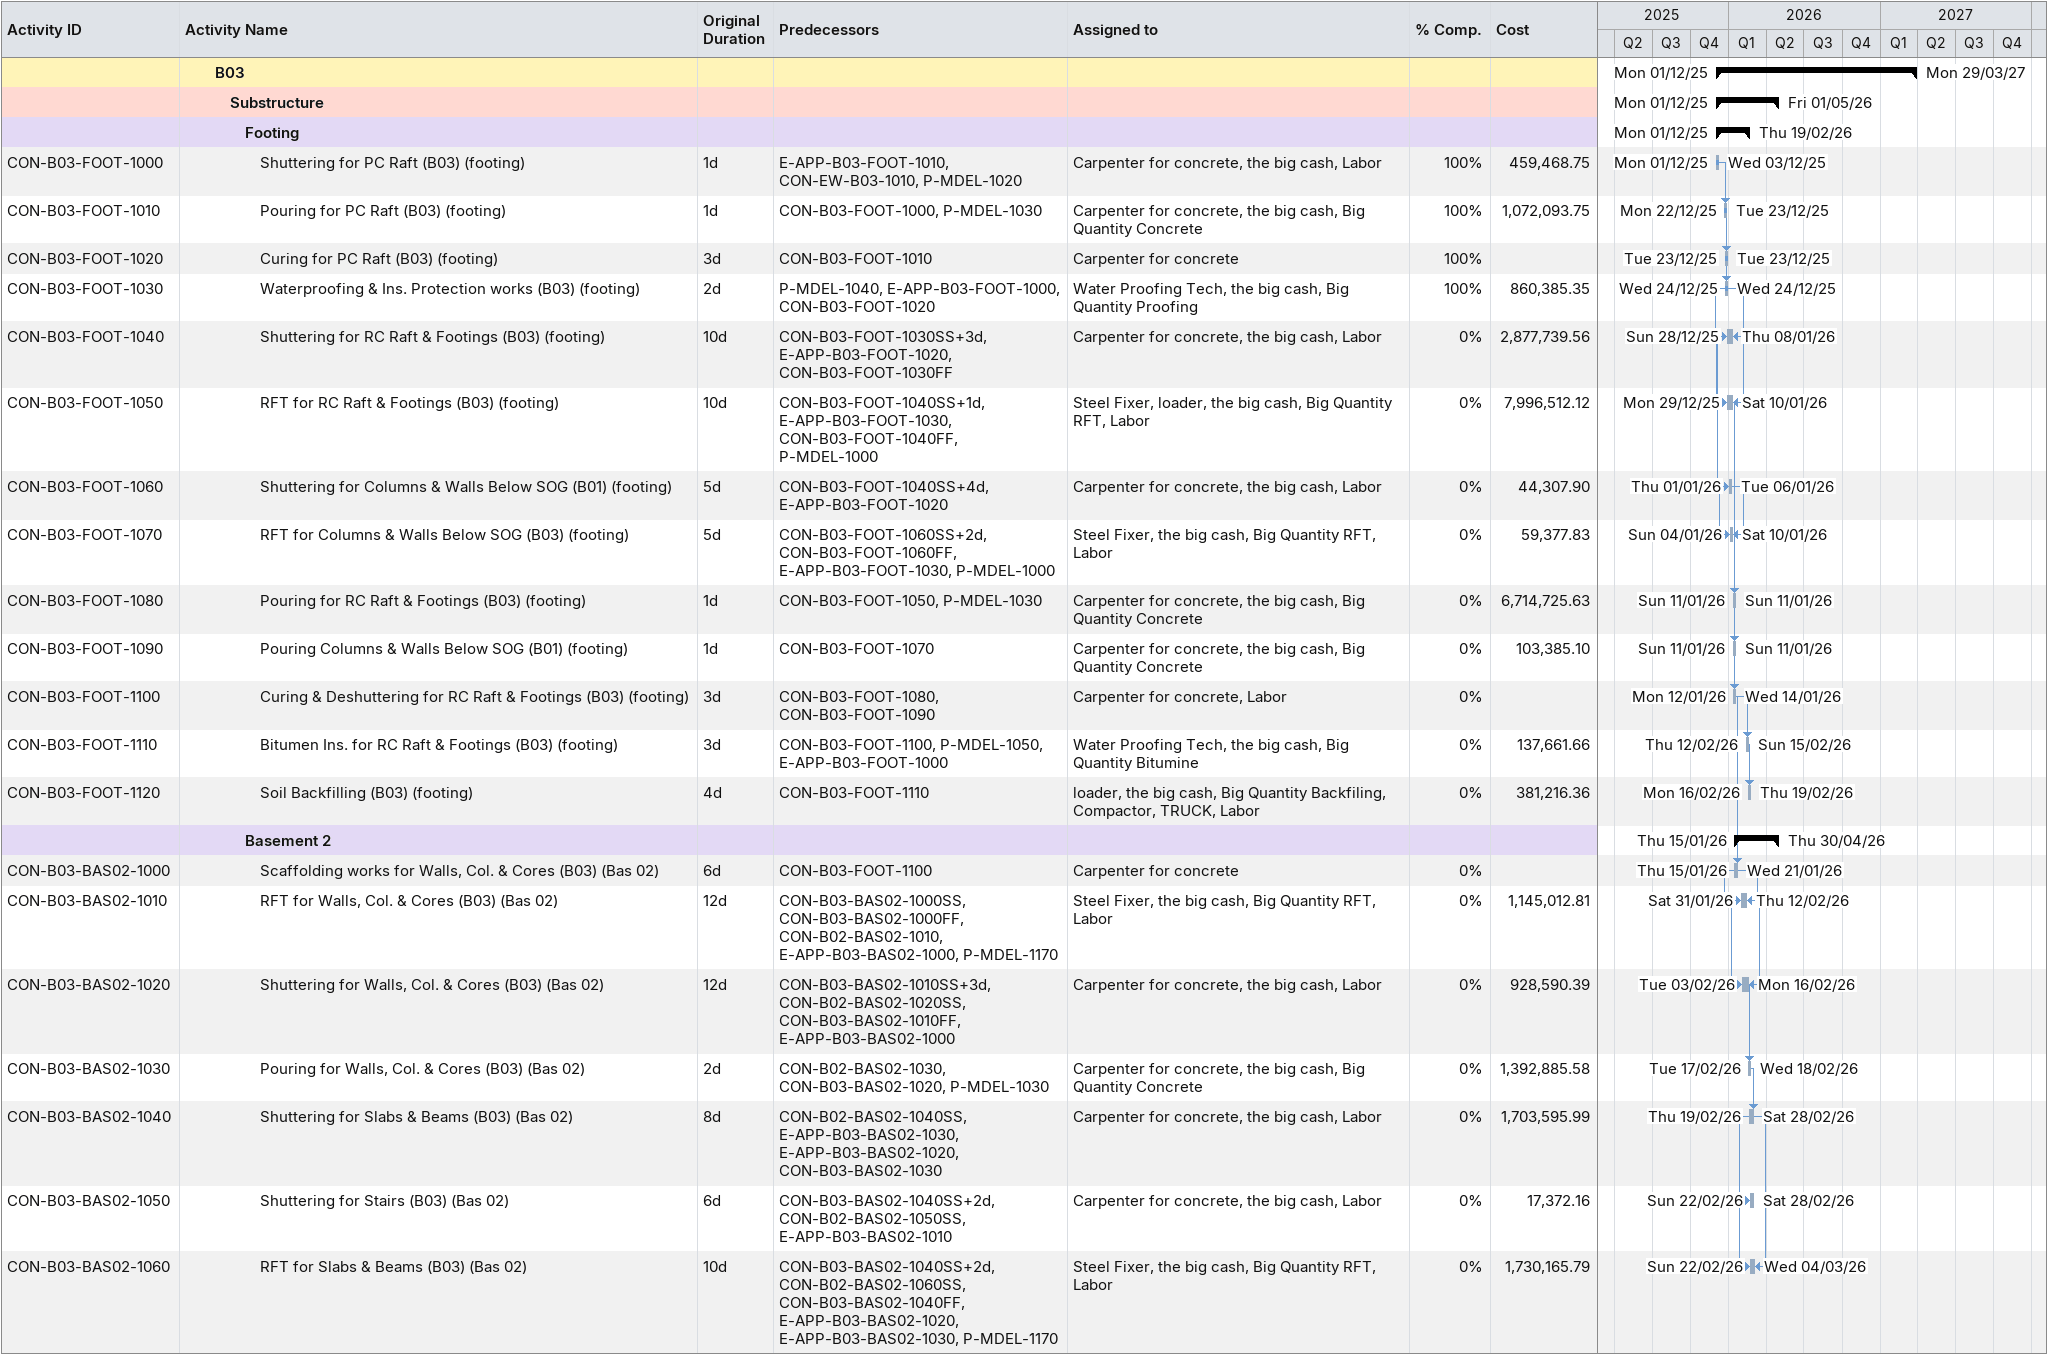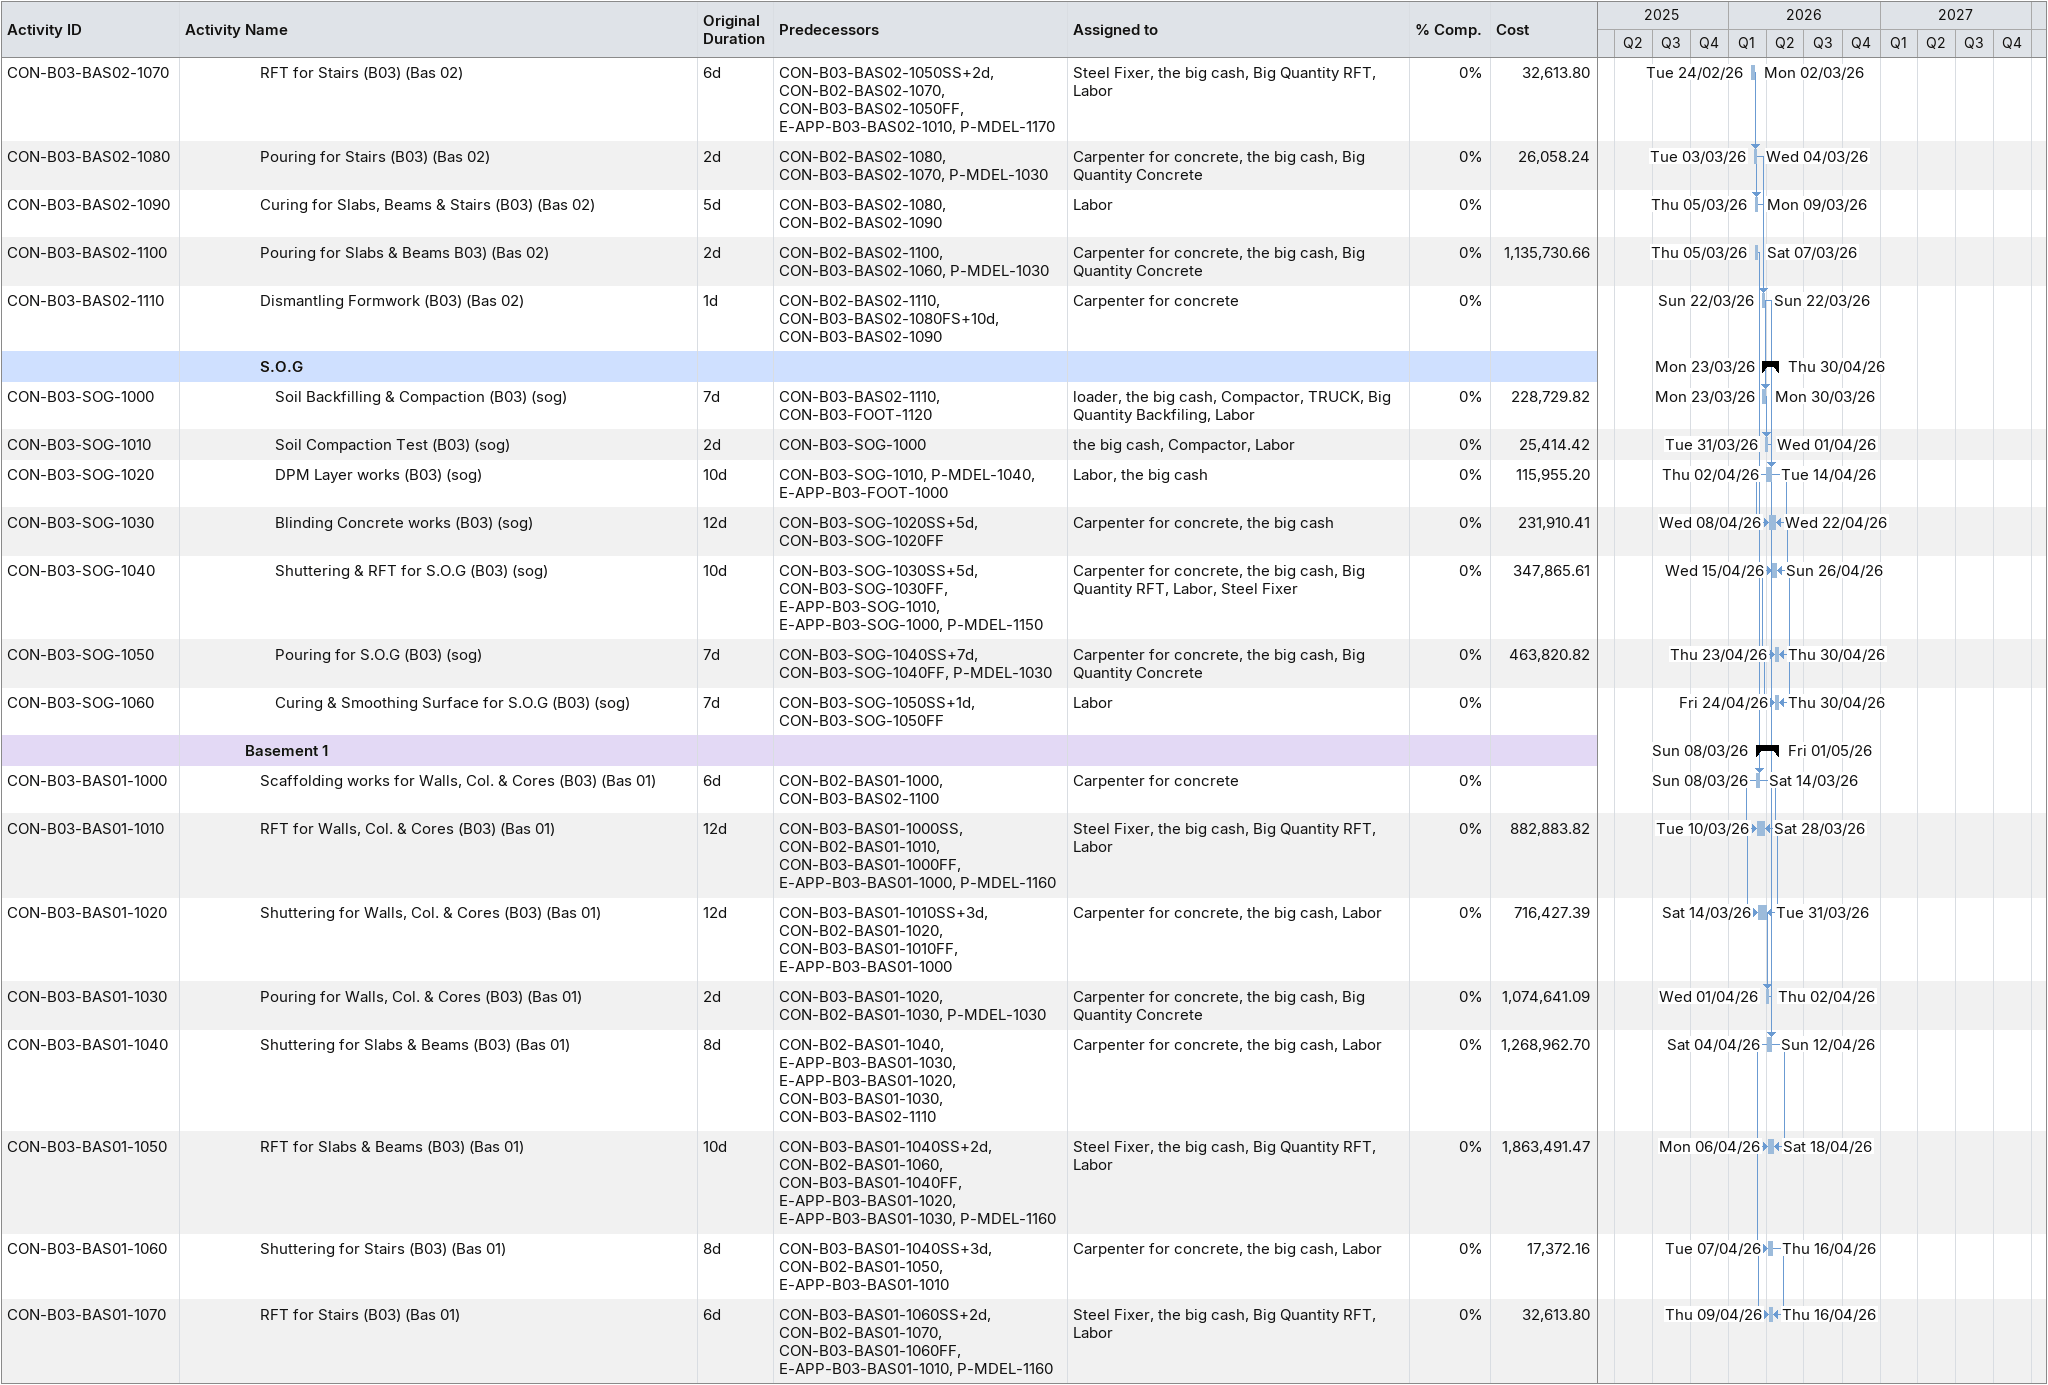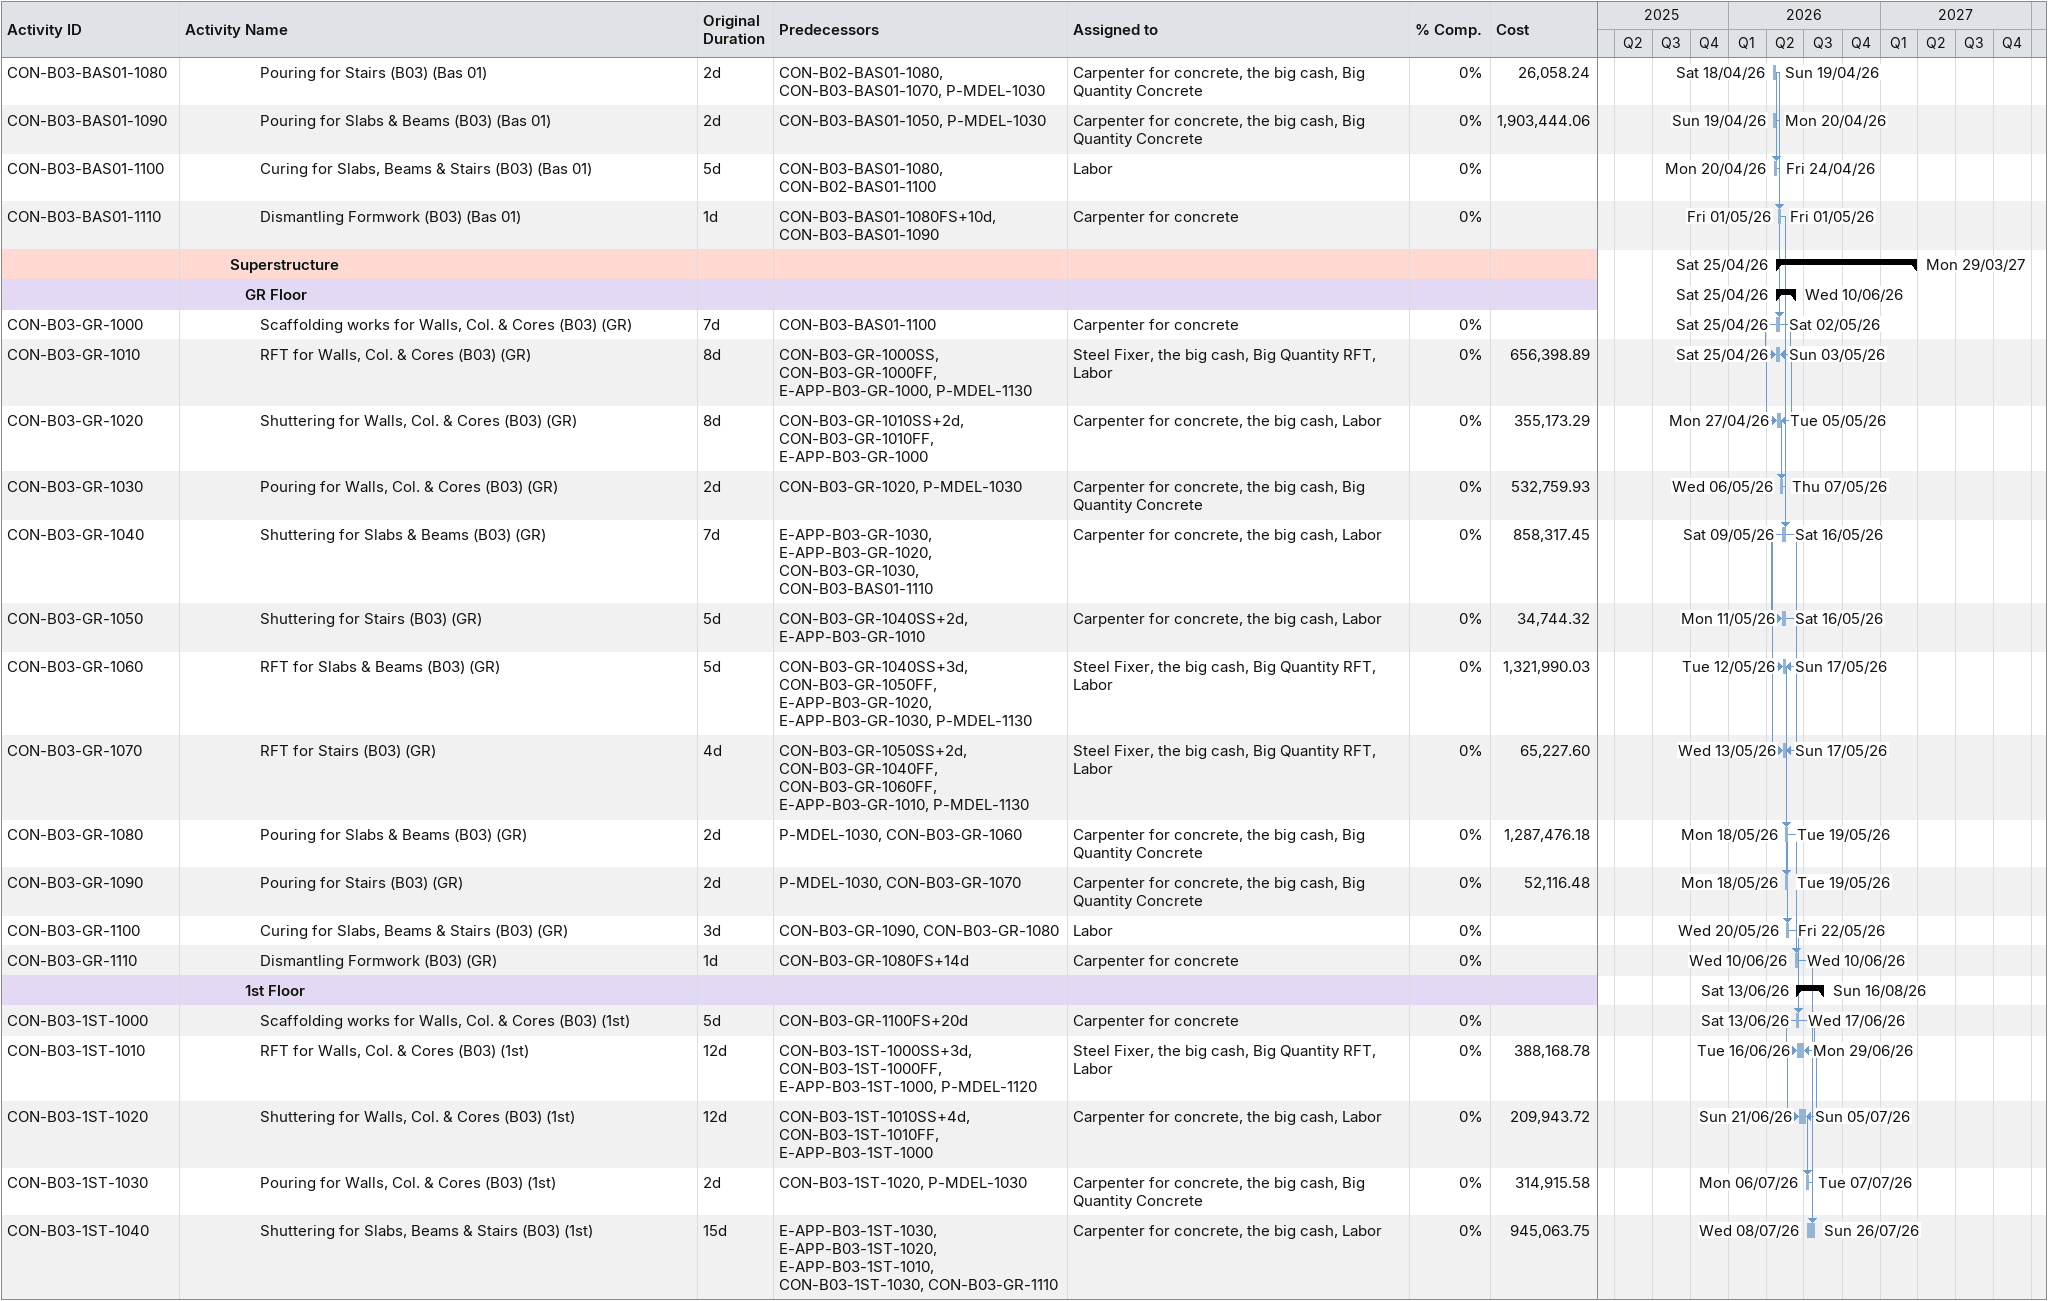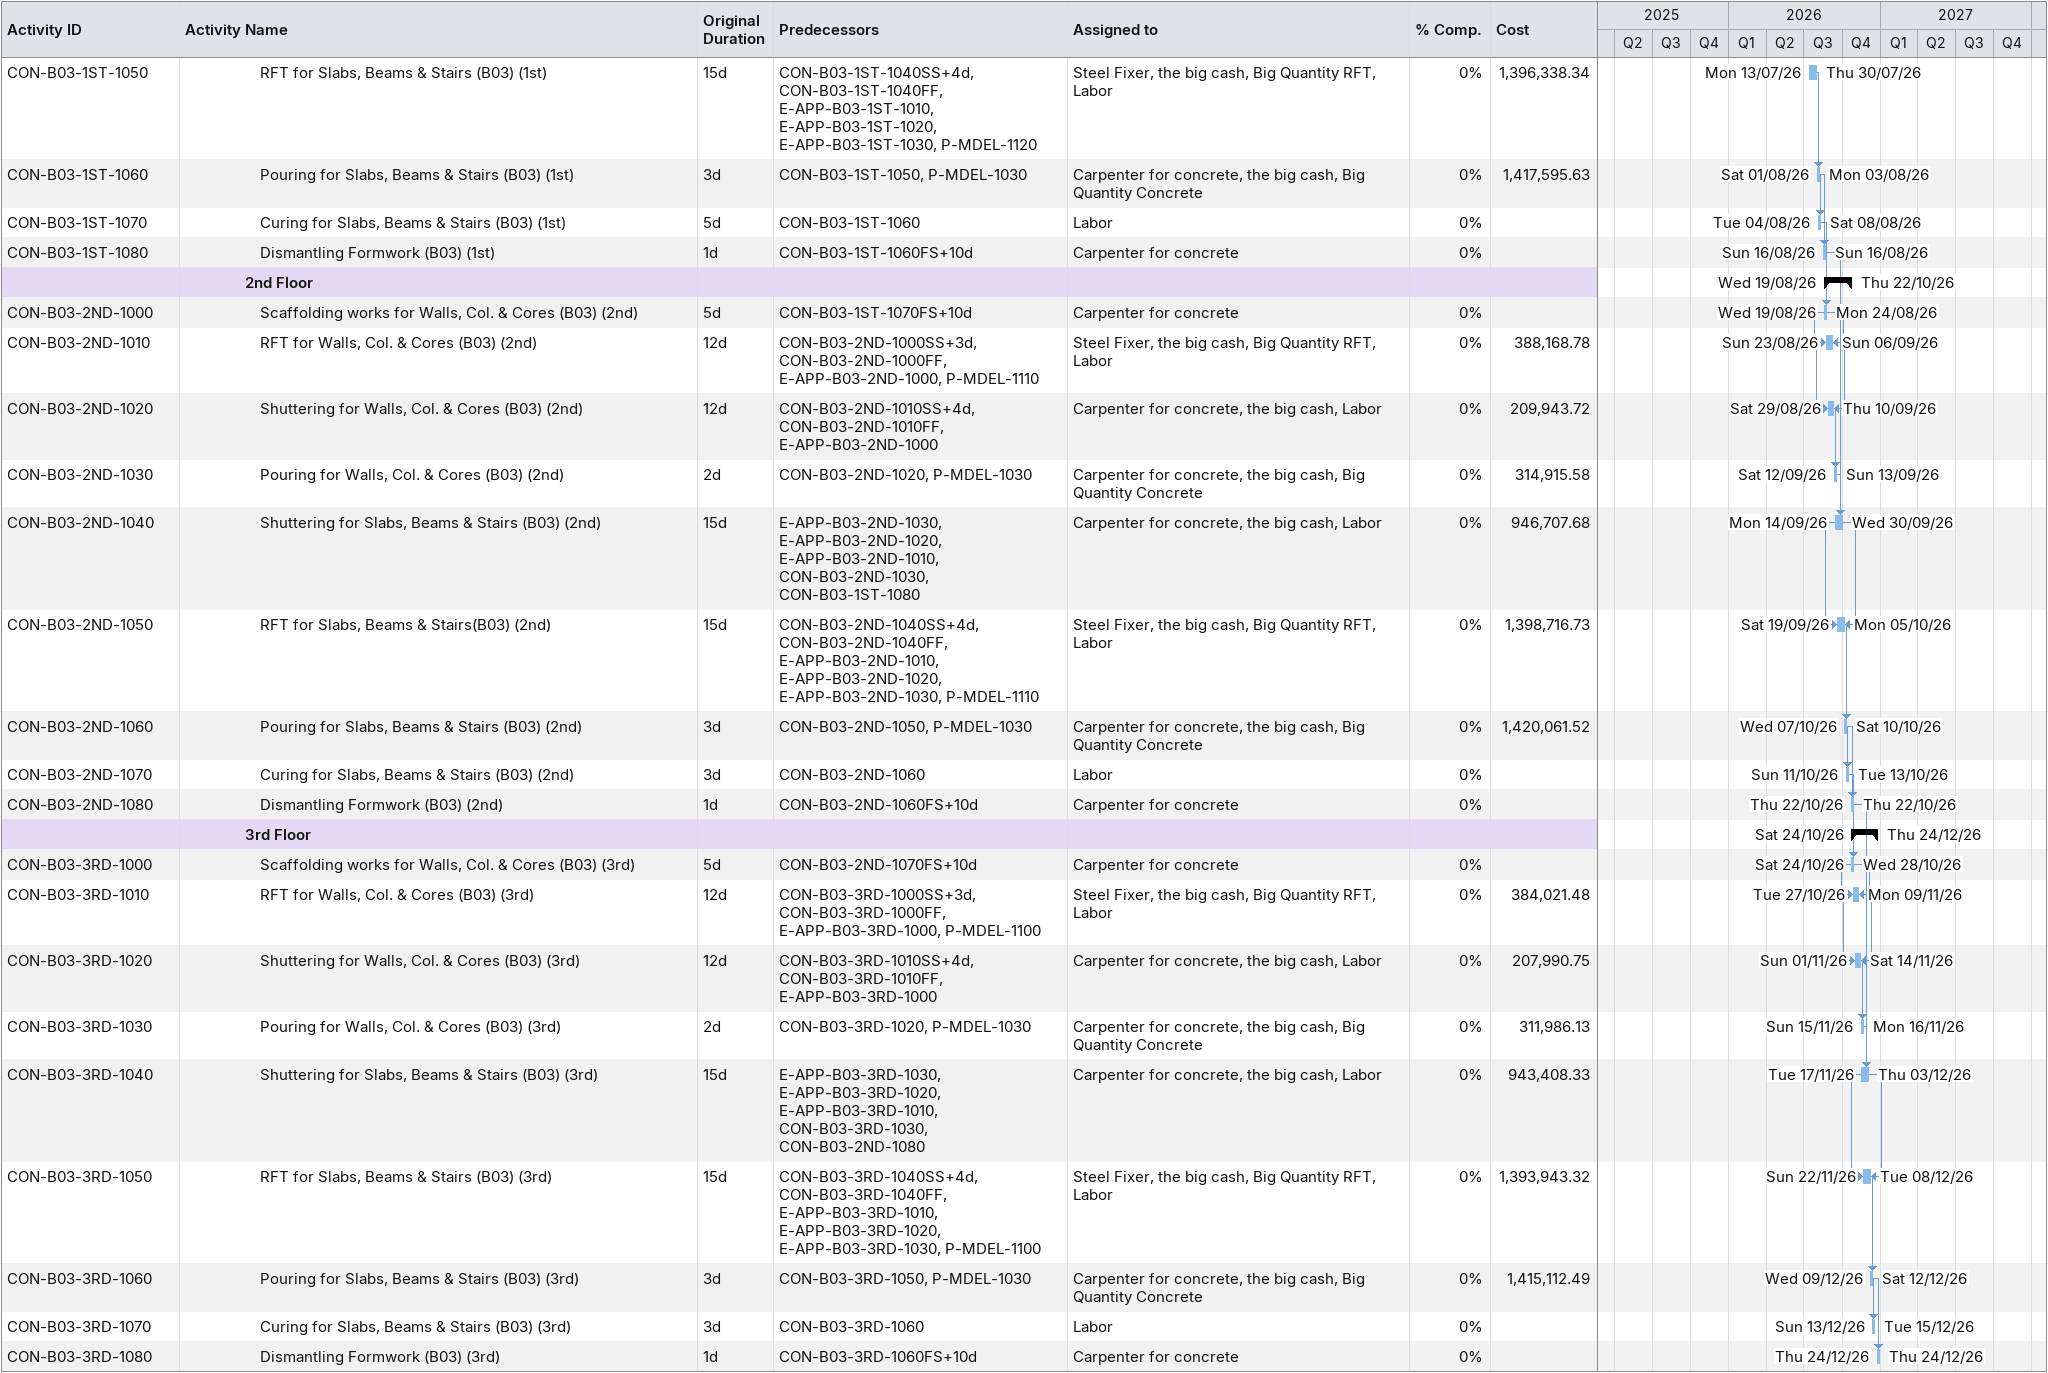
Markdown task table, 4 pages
| ID | Level | Task | Original duration | Start | Finish | Predecessors | Resources | % complete | Cost |
|---|---|---|---|---|---|---|---|---|---|
|  | 3 | **B03** |  | 2025-12-01 | 2027-03-29 |  |  |  |  |
|  | 4 | **Substructure** |  | 2025-12-01 | 2026-05-01 |  |  |  |  |
|  | 5 | **Footing** |  | 2025-12-01 | 2026-02-19 |  |  |  |  |
| CON-B03-FOOT-1000 | 6 | Shuttering for PC Raft (B03) (footing) | 1d | 2025-12-01 | 2025-12-03 | E-APP-B03-FOOT-1010, CON-EW-B03-1010, P-MDEL-1020 | Carpenter for concrete, the big cash, Labor | 100 | 459468.75 |
| CON-B03-FOOT-1010 | 6 | Pouring for PC Raft (B03) (footing) | 1d | 2025-12-22 | 2025-12-23 | CON-B03-FOOT-1000, P-MDEL-1030 | Carpenter for concrete, the big cash, Big Quantity Concrete | 100 | 1072093.75 |
| CON-B03-FOOT-1020 | 6 | Curing for PC Raft (B03) (footing) | 3d | 2025-12-23 | 2025-12-23 | CON-B03-FOOT-1010 | Carpenter for concrete | 100 |  |
| CON-B03-FOOT-1030 | 6 | Waterproofing & Ins. Protection works (B03) (footing) | 2d | 2025-12-24 | 2025-12-24 | P-MDEL-1040, E-APP-B03-FOOT-1000, CON-B03-FOOT-1020 | Water Proofing Tech, the big cash, Big Quantity Proofing | 100 | 860385.35 |
| CON-B03-FOOT-1040 | 6 | Shuttering for RC Raft & Footings (B03) (footing) | 10d | 2025-12-28 | 2026-01-08 | CON-B03-FOOT-1030SS+3d, E-APP-B03-FOOT-1020, CON-B03-FOOT-1030FF | Carpenter for concrete, the big cash, Labor | 0 | 2877739.56 |
| CON-B03-FOOT-1050 | 6 | RFT for RC Raft & Footings (B03) (footing) | 10d | 2025-12-29 | 2026-01-10 | CON-B03-FOOT-1040SS+1d, E-APP-B03-FOOT-1030, CON-B03-FOOT-1040FF, P-MDEL-1000 | Steel Fixer, loader, the big cash, Big Quantity RFT, Labor | 0 | 7996512.12 |
| CON-B03-FOOT-1060 | 6 | Shuttering for Columns & Walls Below SOG (B01) (footing) | 5d | 2026-01-01 | 2026-01-06 | CON-B03-FOOT-1040SS+4d, E-APP-B03-FOOT-1020 | Carpenter for concrete, the big cash, Labor | 0 | 44307.90 |
| CON-B03-FOOT-1070 | 6 | RFT for Columns & Walls Below SOG (B03) (footing) | 5d | 2026-01-04 | 2026-01-10 | CON-B03-FOOT-1060SS+2d, CON-B03-FOOT-1060FF, E-APP-B03-FOOT-1030, P-MDEL-1000 | Steel Fixer, the big cash, Big Quantity RFT, Labor | 0 | 59377.83 |
| CON-B03-FOOT-1080 | 6 | Pouring for RC Raft & Footings (B03) (footing) | 1d | 2026-01-11 | 2026-01-11 | CON-B03-FOOT-1050, P-MDEL-1030 | Carpenter for concrete, the big cash, Big Quantity Concrete | 0 | 6714725.63 |
| CON-B03-FOOT-1090 | 6 | Pouring Columns & Walls Below SOG (B01) (footing) | 1d | 2026-01-11 | 2026-01-11 | CON-B03-FOOT-1070 | Carpenter for concrete, the big cash, Big Quantity Concrete | 0 | 103385.10 |
| CON-B03-FOOT-1100 | 6 | Curing & Deshuttering for RC Raft & Footings (B03) (footing) | 3d | 2026-01-12 | 2026-01-14 | CON-B03-FOOT-1080, CON-B03-FOOT-1090 | Carpenter for concrete, Labor | 0 |  |
| CON-B03-FOOT-1110 | 6 | Bitumen Ins. for RC Raft & Footings (B03) (footing) | 3d | 2026-02-12 | 2026-02-15 | CON-B03-FOOT-1100, P-MDEL-1050, E-APP-B03-FOOT-1000 | Water Proofing Tech, the big cash, Big Quantity Bitumine | 0 | 137661.66 |
| CON-B03-FOOT-1120 | 6 | Soil Backfilling (B03) (footing) | 4d | 2026-02-16 | 2026-02-19 | CON-B03-FOOT-1110 | loader, the big cash, Big Quantity Backfiling, Compactor, TRUCK, Labor | 0 | 381216.36 |
|  | 5 | **Basement 2** |  | 2026-01-15 | 2026-04-30 |  |  |  |  |
| CON-B03-BAS02-1000 | 6 | Scaffolding works for Walls, Col. & Cores (B03) (Bas 02) | 6d | 2026-01-15 | 2026-01-21 | CON-B03-FOOT-1100 | Carpenter for concrete | 0 |  |
| CON-B03-BAS02-1010 | 6 | RFT for Walls, Col. & Cores (B03) (Bas 02) | 12d | 2026-01-31 | 2026-02-12 | CON-B03-BAS02-1000SS, CON-B03-BAS02-1000FF, CON-B02-BAS02-1010, E-APP-B03-BAS02-1000, P-MDEL-1170 | Steel Fixer, the big cash, Big Quantity RFT, Labor | 0 | 1145012.81 |
| CON-B03-BAS02-1020 | 6 | Shuttering for Walls, Col. & Cores (B03) (Bas 02) | 12d | 2026-02-03 | 2026-02-16 | CON-B03-BAS02-1010SS+3d, CON-B02-BAS02-1020SS, CON-B03-BAS02-1010FF, E-APP-B03-BAS02-1000 | Carpenter for concrete, the big cash, Labor | 0 | 928590.39 |
| CON-B03-BAS02-1030 | 6 | Pouring for Walls, Col. & Cores (B03) (Bas 02) | 2d | 2026-02-17 | 2026-02-18 | CON-B02-BAS02-1030, CON-B03-BAS02-1020, P-MDEL-1030 | Carpenter for concrete, the big cash, Big Quantity Concrete | 0 | 1392885.58 |
| CON-B03-BAS02-1040 | 6 | Shuttering for Slabs & Beams (B03) (Bas 02) | 8d | 2026-02-19 | 2026-02-28 | CON-B02-BAS02-1040SS, E-APP-B03-BAS02-1030, E-APP-B03-BAS02-1020, CON-B03-BAS02-1030 | Carpenter for concrete, the big cash, Labor | 0 | 1703595.99 |
| CON-B03-BAS02-1050 | 6 | Shuttering for Stairs (B03) (Bas 02) | 6d | 2026-02-22 | 2026-02-28 | CON-B03-BAS02-1040SS+2d, CON-B02-BAS02-1050SS, E-APP-B03-BAS02-1010 | Carpenter for concrete, the big cash, Labor | 0 | 17372.16 |
| CON-B03-BAS02-1060 | 6 | RFT for Slabs & Beams (B03) (Bas 02) | 10d | 2026-02-22 | 2026-03-04 | CON-B03-BAS02-1040SS+2d, CON-B02-BAS02-1060SS, CON-B03-BAS02-1040FF, E-APP-B03-BAS02-1020, E-APP-B03-BAS02-1030, P-MDEL-1170 | Steel Fixer, the big cash, Big Quantity RFT, Labor | 0 | 1730165.79 |
| CON-B03-BAS02-1070 | 6 | RFT for Stairs (B03) (Bas 02) | 6d | 2026-02-24 | 2026-03-02 | CON-B03-BAS02-1050SS+2d, CON-B02-BAS02-1070, CON-B03-BAS02-1050FF, E-APP-B03-BAS02-1010, P-MDEL-1170 | Steel Fixer, the big cash, Big Quantity RFT, Labor | 0 | 32613.80 |
| CON-B03-BAS02-1080 | 6 | Pouring for Stairs (B03) (Bas 02) | 2d | 2026-03-03 | 2026-03-04 | CON-B02-BAS02-1080, CON-B03-BAS02-1070, P-MDEL-1030 | Carpenter for concrete, the big cash, Big Quantity Concrete | 0 | 26058.24 |
| CON-B03-BAS02-1090 | 6 | Curing for Slabs, Beams & Stairs (B03) (Bas 02) | 5d | 2026-03-05 | 2026-03-09 | CON-B03-BAS02-1080, CON-B02-BAS02-1090 | Labor | 0 |  |
| CON-B03-BAS02-1100 | 6 | Pouring for Slabs & Beams B03) (Bas 02) | 2d | 2026-03-05 | 2026-03-07 | CON-B02-BAS02-1100, CON-B03-BAS02-1060, P-MDEL-1030 | Carpenter for concrete, the big cash, Big Quantity Concrete | 0 | 1135730.66 |
| CON-B03-BAS02-1110 | 6 | Dismantling Formwork (B03) (Bas 02) | 1d | 2026-03-22 | 2026-03-22 | CON-B02-BAS02-1110, CON-B03-BAS02-1080FS+10d, CON-B03-BAS02-1090 | Carpenter for concrete | 0 |  |
|  | 6 | **S.O.G** |  | 2026-03-23 | 2026-04-30 |  |  |  |  |
| CON-B03-SOG-1000 | 7 | Soil Backfilling & Compaction (B03) (sog) | 7d | 2026-03-23 | 2026-03-30 | CON-B03-BAS02-1110, CON-B03-FOOT-1120 | loader, the big cash, Compactor, TRUCK, Big Quantity Backfiling, Labor | 0 | 228729.82 |
| CON-B03-SOG-1010 | 7 | Soil Compaction Test (B03) (sog) | 2d | 2026-03-31 | 2026-04-01 | CON-B03-SOG-1000 | the big cash, Compactor, Labor | 0 | 25414.42 |
| CON-B03-SOG-1020 | 7 | DPM Layer works (B03) (sog) | 10d | 2026-04-02 | 2026-04-14 | CON-B03-SOG-1010, P-MDEL-1040, E-APP-B03-FOOT-1000 | Labor, the big cash | 0 | 115955.20 |
| CON-B03-SOG-1030 | 7 | Blinding Concrete works (B03) (sog) | 12d | 2026-04-08 | 2026-04-22 | CON-B03-SOG-1020SS+5d, CON-B03-SOG-1020FF | Carpenter for concrete, the big cash | 0 | 231910.41 |
| CON-B03-SOG-1040 | 7 | Shuttering & RFT for S.O.G (B03) (sog) | 10d | 2026-04-15 | 2026-04-26 | CON-B03-SOG-1030SS+5d, CON-B03-SOG-1030FF, E-APP-B03-SOG-1010, E-APP-B03-SOG-1000, P-MDEL-1150 | Carpenter for concrete, the big cash, Big Quantity RFT, Labor, Steel Fixer | 0 | 347865.61 |
| CON-B03-SOG-1050 | 7 | Pouring for S.O.G (B03) (sog) | 7d | 2026-04-23 | 2026-04-30 | CON-B03-SOG-1040SS+7d, CON-B03-SOG-1040FF, P-MDEL-1030 | Carpenter for concrete, the big cash, Big Quantity Concrete | 0 | 463820.82 |
| CON-B03-SOG-1060 | 7 | Curing & Smoothing Surface for S.O.G (B03) (sog) | 7d | 2026-04-24 | 2026-04-30 | CON-B03-SOG-1050SS+1d, CON-B03-SOG-1050FF | Labor | 0 |  |
|  | 5 | **Basement 1** |  | 2026-03-08 | 2026-05-01 |  |  |  |  |
| CON-B03-BAS01-1000 | 6 | Scaffolding works for Walls, Col. & Cores (B03) (Bas 01) | 6d | 2026-03-08 | 2026-03-14 | CON-B02-BAS01-1000, CON-B03-BAS02-1100 | Carpenter for concrete | 0 |  |
| CON-B03-BAS01-1010 | 6 | RFT for Walls, Col. & Cores (B03) (Bas 01) | 12d | 2026-03-10 | 2026-03-28 | CON-B03-BAS01-1000SS, CON-B02-BAS01-1010, CON-B03-BAS01-1000FF, E-APP-B03-BAS01-1000, P-MDEL-1160 | Steel Fixer, the big cash, Big Quantity RFT, Labor | 0 | 882883.82 |
| CON-B03-BAS01-1020 | 6 | Shuttering for Walls, Col. & Cores (B03) (Bas 01) | 12d | 2026-03-14 | 2026-03-31 | CON-B03-BAS01-1010SS+3d, CON-B02-BAS01-1020, CON-B03-BAS01-1010FF, E-APP-B03-BAS01-1000 | Carpenter for concrete, the big cash, Labor | 0 | 716427.39 |
| CON-B03-BAS01-1030 | 6 | Pouring for Walls, Col. & Cores (B03) (Bas 01) | 2d | 2026-04-01 | 2026-04-02 | CON-B03-BAS01-1020, CON-B02-BAS01-1030, P-MDEL-1030 | Carpenter for concrete, the big cash, Big Quantity Concrete | 0 | 1074641.09 |
| CON-B03-BAS01-1040 | 6 | Shuttering for Slabs & Beams (B03) (Bas 01) | 8d | 2026-04-04 | 2026-04-12 | CON-B02-BAS01-1040, E-APP-B03-BAS01-1030, E-APP-B03-BAS01-1020, CON-B03-BAS01-1030, CON-B03-BAS02-1110 | Carpenter for concrete, the big cash, Labor | 0 | 1268962.70 |
| CON-B03-BAS01-1050 | 6 | RFT for Slabs & Beams (B03) (Bas 01) | 10d | 2026-04-06 | 2026-04-18 | CON-B03-BAS01-1040SS+2d, CON-B02-BAS01-1060, CON-B03-BAS01-1040FF, E-APP-B03-BAS01-1020, E-APP-B03-BAS01-1030, P-MDEL-1160 | Steel Fixer, the big cash, Big Quantity RFT, Labor | 0 | 1863491.47 |
| CON-B03-BAS01-1060 | 6 | Shuttering for Stairs (B03) (Bas 01) | 8d | 2026-04-07 | 2026-04-16 | CON-B03-BAS01-1040SS+3d, CON-B02-BAS01-1050, E-APP-B03-BAS01-1010 | Carpenter for concrete, the big cash, Labor | 0 | 17372.16 |
| CON-B03-BAS01-1070 | 6 | RFT for Stairs (B03) (Bas 01) | 6d | 2026-04-09 | 2026-04-16 | CON-B03-BAS01-1060SS+2d, CON-B02-BAS01-1070, CON-B03-BAS01-1060FF, E-APP-B03-BAS01-1010, P-MDEL-1160 | Steel Fixer, the big cash, Big Quantity RFT, Labor | 0 | 32613.80 |
| CON-B03-BAS01-1080 | 6 | Pouring for Stairs (B03) (Bas 01) | 2d | 2026-04-18 | 2026-04-19 | CON-B02-BAS01-1080, CON-B03-BAS01-1070, P-MDEL-1030 | Carpenter for concrete, the big cash, Big Quantity Concrete | 0 | 26058.24 |
| CON-B03-BAS01-1090 | 6 | Pouring for Slabs & Beams (B03) (Bas 01) | 2d | 2026-04-19 | 2026-04-20 | CON-B03-BAS01-1050, P-MDEL-1030 | Carpenter for concrete, the big cash, Big Quantity Concrete | 0 | 1903444.06 |
| CON-B03-BAS01-1100 | 6 | Curing for Slabs, Beams & Stairs (B03) (Bas 01) | 5d | 2026-04-20 | 2026-04-24 | CON-B03-BAS01-1080, CON-B02-BAS01-1100 | Labor | 0 |  |
| CON-B03-BAS01-1110 | 6 | Dismantling Formwork (B03) (Bas 01) | 1d | 2026-05-01 | 2026-05-01 | CON-B03-BAS01-1080FS+10d, CON-B03-BAS01-1090 | Carpenter for concrete | 0 |  |
|  | 4 | **Superstructure** |  | 2026-04-25 | 2027-03-29 |  |  |  |  |
|  | 5 | **GR Floor** |  | 2026-04-25 | 2026-06-10 |  |  |  |  |
| CON-B03-GR-1000 | 6 | Scaffolding works for Walls, Col. & Cores (B03) (GR) | 7d | 2026-04-25 | 2026-05-02 | CON-B03-BAS01-1100 | Carpenter for concrete | 0 |  |
| CON-B03-GR-1010 | 6 | RFT for Walls, Col. & Cores (B03) (GR) | 8d | 2026-04-25 | 2026-05-03 | CON-B03-GR-1000SS, CON-B03-GR-1000FF, E-APP-B03-GR-1000, P-MDEL-1130 | Steel Fixer, the big cash, Big Quantity RFT, Labor | 0 | 656398.89 |
| CON-B03-GR-1020 | 6 | Shuttering for Walls, Col. & Cores (B03) (GR) | 8d | 2026-04-27 | 2026-05-05 | CON-B03-GR-1010SS+2d, CON-B03-GR-1010FF, E-APP-B03-GR-1000 | Carpenter for concrete, the big cash, Labor | 0 | 355173.29 |
| CON-B03-GR-1030 | 6 | Pouring for Walls, Col. & Cores (B03) (GR) | 2d | 2026-05-06 | 2026-05-07 | CON-B03-GR-1020, P-MDEL-1030 | Carpenter for concrete, the big cash, Big Quantity Concrete | 0 | 532759.93 |
| CON-B03-GR-1040 | 6 | Shuttering for Slabs & Beams (B03) (GR) | 7d | 2026-05-09 | 2026-05-16 | E-APP-B03-GR-1030, E-APP-B03-GR-1020, CON-B03-GR-1030, CON-B03-BAS01-1110 | Carpenter for concrete, the big cash, Labor | 0 | 858317.45 |
| CON-B03-GR-1050 | 6 | Shuttering for Stairs (B03) (GR) | 5d | 2026-05-11 | 2026-05-16 | CON-B03-GR-1040SS+2d, E-APP-B03-GR-1010 | Carpenter for concrete, the big cash, Labor | 0 | 34744.32 |
| CON-B03-GR-1060 | 6 | RFT for Slabs & Beams (B03) (GR) | 5d | 2026-05-12 | 2026-05-17 | CON-B03-GR-1040SS+3d, CON-B03-GR-1050FF, E-APP-B03-GR-1020, E-APP-B03-GR-1030, P-MDEL-1130 | Steel Fixer, the big cash, Big Quantity RFT, Labor | 0 | 1321990.03 |
| CON-B03-GR-1070 | 6 | RFT for Stairs (B03) (GR) | 4d | 2026-05-13 | 2026-05-17 | CON-B03-GR-1050SS+2d, CON-B03-GR-1040FF, CON-B03-GR-1060FF, E-APP-B03-GR-1010, P-MDEL-1130 | Steel Fixer, the big cash, Big Quantity RFT, Labor | 0 | 65227.60 |
| CON-B03-GR-1080 | 6 | Pouring for Slabs & Beams (B03) (GR) | 2d | 2026-05-18 | 2026-05-19 | P-MDEL-1030, CON-B03-GR-1060 | Carpenter for concrete, the big cash, Big Quantity Concrete | 0 | 1287476.18 |
| CON-B03-GR-1090 | 6 | Pouring for Stairs (B03) (GR) | 2d | 2026-05-18 | 2026-05-19 | P-MDEL-1030, CON-B03-GR-1070 | Carpenter for concrete, the big cash, Big Quantity Concrete | 0 | 52116.48 |
| CON-B03-GR-1100 | 6 | Curing for Slabs, Beams & Stairs (B03) (GR) | 3d | 2026-05-20 | 2026-05-22 | CON-B03-GR-1090, CON-B03-GR-1080 | Labor | 0 |  |
| CON-B03-GR-1110 | 6 | Dismantling Formwork (B03) (GR) | 1d | 2026-06-10 | 2026-06-10 | CON-B03-GR-1080FS+14d | Carpenter for concrete | 0 |  |
|  | 5 | **1st Floor** |  | 2026-06-13 | 2026-08-16 |  |  |  |  |
| CON-B03-1ST-1000 | 6 | Scaffolding works for Walls, Col. & Cores (B03) (1st) | 5d | 2026-06-13 | 2026-06-17 | CON-B03-GR-1100FS+20d | Carpenter for concrete | 0 |  |
| CON-B03-1ST-1010 | 6 | RFT for Walls, Col. & Cores (B03) (1st) | 12d | 2026-06-16 | 2026-06-29 | CON-B03-1ST-1000SS+3d, CON-B03-1ST-1000FF, E-APP-B03-1ST-1000, P-MDEL-1120 | Steel Fixer, the big cash, Big Quantity RFT, Labor | 0 | 388168.78 |
| CON-B03-1ST-1020 | 6 | Shuttering for Walls, Col. & Cores (B03) (1st) | 12d | 2026-06-21 | 2026-07-05 | CON-B03-1ST-1010SS+4d, CON-B03-1ST-1010FF, E-APP-B03-1ST-1000 | Carpenter for concrete, the big cash, Labor | 0 | 209943.72 |
| CON-B03-1ST-1030 | 6 | Pouring for Walls, Col. & Cores (B03) (1st) | 2d | 2026-07-06 | 2026-07-07 | CON-B03-1ST-1020, P-MDEL-1030 | Carpenter for concrete, the big cash, Big Quantity Concrete | 0 | 314915.58 |
| CON-B03-1ST-1040 | 6 | Shuttering for Slabs, Beams & Stairs (B03) (1st) | 15d | 2026-07-08 | 2026-07-26 | E-APP-B03-1ST-1030, E-APP-B03-1ST-1020, E-APP-B03-1ST-1010, CON-B03-1ST-1030, CON-B03-GR-1110 | Carpenter for concrete, the big cash, Labor | 0 | 945063.75 |
| CON-B03-1ST-1050 | 6 | RFT for Slabs, Beams & Stairs (B03) (1st) | 15d | 2026-07-13 | 2026-07-30 | CON-B03-1ST-1040SS+4d, CON-B03-1ST-1040FF, E-APP-B03-1ST-1010, E-APP-B03-1ST-1020, E-APP-B03-1ST-1030, P-MDEL-1120 | Steel Fixer, the big cash, Big Quantity RFT, Labor | 0 | 1396338.34 |
| CON-B03-1ST-1060 | 6 | Pouring for Slabs, Beams & Stairs (B03) (1st) | 3d | 2026-08-01 | 2026-08-03 | CON-B03-1ST-1050, P-MDEL-1030 | Carpenter for concrete, the big cash, Big Quantity Concrete | 0 | 1417595.63 |
| CON-B03-1ST-1070 | 6 | Curing for Slabs, Beams & Stairs (B03) (1st) | 5d | 2026-08-04 | 2026-08-08 | CON-B03-1ST-1060 | Labor | 0 |  |
| CON-B03-1ST-1080 | 6 | Dismantling Formwork (B03) (1st) | 1d | 2026-08-16 | 2026-08-16 | CON-B03-1ST-1060FS+10d | Carpenter for concrete | 0 |  |
|  | 5 | **2nd Floor** |  | 2026-08-19 | 2026-10-22 |  |  |  |  |
| CON-B03-2ND-1000 | 6 | Scaffolding works for Walls, Col. & Cores (B03) (2nd) | 5d | 2026-08-19 | 2026-08-24 | CON-B03-1ST-1070FS+10d | Carpenter for concrete | 0 |  |
| CON-B03-2ND-1010 | 6 | RFT for Walls, Col. & Cores (B03) (2nd) | 12d | 2026-08-23 | 2026-09-06 | CON-B03-2ND-1000SS+3d, CON-B03-2ND-1000FF, E-APP-B03-2ND-1000, P-MDEL-1110 | Steel Fixer, the big cash, Big Quantity RFT, Labor | 0 | 388168.78 |
| CON-B03-2ND-1020 | 6 | Shuttering for Walls, Col. & Cores (B03) (2nd) | 12d | 2026-08-29 | 2026-09-10 | CON-B03-2ND-1010SS+4d, CON-B03-2ND-1010FF, E-APP-B03-2ND-1000 | Carpenter for concrete, the big cash, Labor | 0 | 209943.72 |
| CON-B03-2ND-1030 | 6 | Pouring for Walls, Col. & Cores (B03) (2nd) | 2d | 2026-09-12 | 2026-09-13 | CON-B03-2ND-1020, P-MDEL-1030 | Carpenter for concrete, the big cash, Big Quantity Concrete | 0 | 314915.58 |
| CON-B03-2ND-1040 | 6 | Shuttering for Slabs, Beams & Stairs (B03) (2nd) | 15d | 2026-09-14 | 2026-09-30 | E-APP-B03-2ND-1030, E-APP-B03-2ND-1020, E-APP-B03-2ND-1010, CON-B03-2ND-1030, CON-B03-1ST-1080 | Carpenter for concrete, the big cash, Labor | 0 | 946707.68 |
| CON-B03-2ND-1050 | 6 | RFT for Slabs, Beams & Stairs(B03) (2nd) | 15d | 2026-09-19 | 2026-10-05 | CON-B03-2ND-1040SS+4d, CON-B03-2ND-1040FF, E-APP-B03-2ND-1010, E-APP-B03-2ND-1020, E-APP-B03-2ND-1030, P-MDEL-1110 | Steel Fixer, the big cash, Big Quantity RFT, Labor | 0 | 1398716.73 |
| CON-B03-2ND-1060 | 6 | Pouring for Slabs, Beams & Stairs (B03) (2nd) | 3d | 2026-10-07 | 2026-10-10 | CON-B03-2ND-1050, P-MDEL-1030 | Carpenter for concrete, the big cash, Big Quantity Concrete | 0 | 1420061.52 |
| CON-B03-2ND-1070 | 6 | Curing for Slabs, Beams & Stairs (B03) (2nd) | 3d | 2026-10-11 | 2026-10-13 | CON-B03-2ND-1060 | Labor | 0 |  |
| CON-B03-2ND-1080 | 6 | Dismantling Formwork (B03) (2nd) | 1d | 2026-10-22 | 2026-10-22 | CON-B03-2ND-1060FS+10d | Carpenter for concrete | 0 |  |
|  | 5 | **3rd Floor** |  | 2026-10-24 | 2026-12-24 |  |  |  |  |
| CON-B03-3RD-1000 | 6 | Scaffolding works for Walls, Col. & Cores (B03) (3rd) | 5d | 2026-10-24 | 2026-10-28 | CON-B03-2ND-1070FS+10d | Carpenter for concrete | 0 |  |
| CON-B03-3RD-1010 | 6 | RFT for Walls, Col. & Cores (B03) (3rd) | 12d | 2026-10-27 | 2026-11-09 | CON-B03-3RD-1000SS+3d, CON-B03-3RD-1000FF, E-APP-B03-3RD-1000, P-MDEL-1100 | Steel Fixer, the big cash, Big Quantity RFT, Labor | 0 | 384021.48 |
| CON-B03-3RD-1020 | 6 | Shuttering for Walls, Col. & Cores (B03) (3rd) | 12d | 2026-11-01 | 2026-11-14 | CON-B03-3RD-1010SS+4d, CON-B03-3RD-1010FF, E-APP-B03-3RD-1000 | Carpenter for concrete, the big cash, Labor | 0 | 207990.75 |
| CON-B03-3RD-1030 | 6 | Pouring for Walls, Col. & Cores (B03) (3rd) | 2d | 2026-11-15 | 2026-11-16 | CON-B03-3RD-1020, P-MDEL-1030 | Carpenter for concrete, the big cash, Big Quantity Concrete | 0 | 311986.13 |
| CON-B03-3RD-1040 | 6 | Shuttering for Slabs, Beams & Stairs (B03) (3rd) | 15d | 2026-11-17 | 2026-12-03 | E-APP-B03-3RD-1030, E-APP-B03-3RD-1020, E-APP-B03-3RD-1010, CON-B03-3RD-1030, CON-B03-2ND-1080 | Carpenter for concrete, the big cash, Labor | 0 | 943408.33 |
| CON-B03-3RD-1050 | 6 | RFT for Slabs, Beams & Stairs (B03) (3rd) | 15d | 2026-11-22 | 2026-12-08 | CON-B03-3RD-1040SS+4d, CON-B03-3RD-1040FF, E-APP-B03-3RD-1010, E-APP-B03-3RD-1020, E-APP-B03-3RD-1030, P-MDEL-1100 | Steel Fixer, the big cash, Big Quantity RFT, Labor | 0 | 1393943.32 |
| CON-B03-3RD-1060 | 6 | Pouring for Slabs, Beams & Stairs (B03) (3rd) | 3d | 2026-12-09 | 2026-12-12 | CON-B03-3RD-1050, P-MDEL-1030 | Carpenter for concrete, the big cash, Big Quantity Concrete | 0 | 1415112.49 |
| CON-B03-3RD-1070 | 6 | Curing for Slabs, Beams & Stairs (B03) (3rd) | 3d | 2026-12-13 | 2026-12-15 | CON-B03-3RD-1060 | Labor | 0 |  |
| CON-B03-3RD-1080 | 6 | Dismantling Formwork (B03) (3rd) | 1d | 2026-12-24 | 2026-12-24 | CON-B03-3RD-1060FS+10d | Carpenter for concrete | 0 |  |
